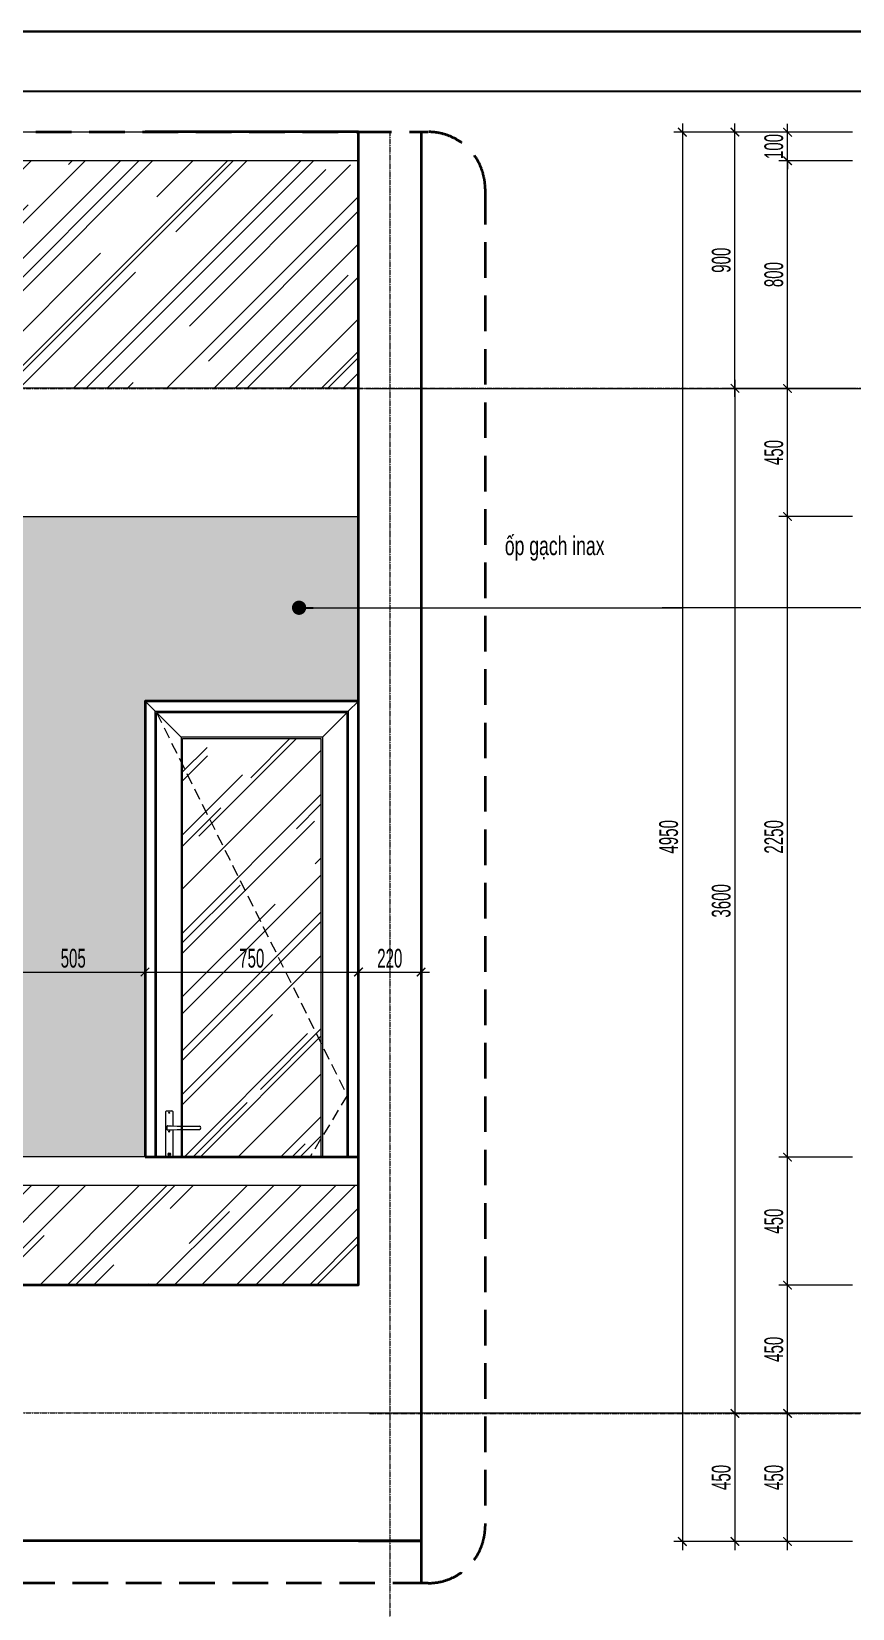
# Model space of a CAD drawing. Header units: millimetres. Extents: x 1336014 to 2939047, y -333549 to -60566.
# Drawn here: x 1386365 to 1389250, y -176510 to -170971 of the extents above; entities that cross this region are included whole.
import ezdxf
from ezdxf.xclip import XClip

# ---------------------------------------------------------------- set-up
doc = ezdxf.new("R2010")
doc.units = ezdxf.units.MM
doc.header["$MEASUREMENT"] = 0
doc.header["$XCLIPFRAME"] = 2
for name, pattern in [('$1$HIDDEN', [0.375, 0.25, -0.125]), ('CENTER2', [1.125, 0.75, -0.125, 0.125, -0.125]), ('DASHED', [0.75, 0.5, -0.25])]:
    doc.linetypes.add(name, pattern=pattern)
for name, color, linetype, lineweight in [('01.Cut', 255, 'Continuous', 35), ('02.Thay', 145, 'Continuous', 15), ('03.Manh', 251, 'Continuous', 13), ('05.Text', 253, 'Continuous', 18), ('08.Dim', 156, 'Continuous', 15), ('10.truc', 250, 'CENTER2', 20), ('11.Khung bo', 32, 'Continuous', 50), ('12.Khung', 36, 'Continuous', 25), ('CA.thay 145', 145, 'Continuous', 18), ('Khóa cửa', 3, 'Continuous', 9)]:
    doc.layers.add(name, color=color, linetype=linetype, lineweight=lineweight)
doc.layers.add('Tpl_Bound', color=1, linetype='Continuous', plot=False)
doc.styles.add('TT5_Text Dim', font='hoatbif.shx', dxfattribs={"width": 0.6})
doc.dimstyles.new('TT5_Dim 1-30', dxfattribs={"dimscale": 30, "dimtxt": 2.2, "dimasz": 1, "dimexe": 1, "dimexo": 0, "dimgap": 0.5, "dimtad": 1, "dimdec": 0, "dimzin": 0, "dimdsep": 46, "dimtxsty": 'TT5_Text Dim', "dimblk": 'ARCHTICK', "dimcen": 0, "dimdle": 1, "dimclrd": 256, "dimclre": 256, "dimclrt": 1, "dimadec": 0, "dimazin": 0, "dimtfac": 0.015, "dimtdec": 0, "dimtix": 1, "dimtmove": 2, "dimatfit": 3, "dimfxl": 1, "dimtolj": 1, "dimtzin": 0, "dimlwd": -1, "dimlwe": -1, "dimarcsym": 1})
doc.dimstyles.new('TT5_Dim 1-50', dxfattribs={"dimscale": 50, "dimtxt": 2.5, "dimasz": 1, "dimexe": 1, "dimexo": 0.5, "dimgap": 0.5, "dimtad": 1, "dimdec": 0, "dimzin": 0, "dimdsep": 46, "dimtxsty": 'TT5_Text Dim', "dimblk": 'ARCHTICK', "dimcen": 0, "dimdle": 1, "dimclrd": 256, "dimclre": 256, "dimclrt": 1, "dimadec": 0, "dimazin": 0, "dimtfac": 0.015, "dimtdec": 0, "dimtix": 1, "dimtmove": 2, "dimatfit": 3, "dimldrblk": 'DOT', "dimfxl": 1, "dimtolj": 1, "dimtzin": 0, "dimlwd": -1, "dimlwe": -1, "dimarcsym": 1})
pattern_1 = [(45, (434558.44, -194518.63), (169.705627, 452.54834), [3000, -400, 1000, -200]), (45, (434675.82, -194259.83), (-329.51176, 46.66905), [600, -66, 1200, -150]), (45, (434508.94, -194327.71), (640.638744, 830.143361), [1600, -280, 800, -200])]

# ---------------------------------------------------------------- blocks, each defined once
blk = doc.blocks.new('100')
at = {"layer": '11.Khung bo', "const_width": 26.7}
blk.add_lwpolyline([(1860913, -945240), (1860913, -916940), (1896063, -916940), (1896063, -945240)], close=True, dxfattribs=at)
blk.add_lwpolyline([(1860913, -945240), (1860913, -916940), (1896063, -916940), (1896063, -945240)], close=True, dxfattribs=at)
blk.add_lwpolyline([(1860913, -945240), (1860913, -916940), (1896063, -916940), (1896063, -945240)], close=True, dxfattribs=at)
at = {"layer": '12.Khung'}
blk.add_lwpolyline([(1901579, -945940), (1901579, -916240), (1859580, -916240), (1859580, -945940)], close=True, dxfattribs=at)
blk.add_lwpolyline([(1901579, -945940), (1901579, -916240), (1859580, -916240), (1859580, -945940)], close=True, dxfattribs=at)
blk.add_lwpolyline([(1901579, -945940), (1901579, -916240), (1859580, -916240), (1859580, -945940)], close=True, dxfattribs=at)
blk = doc.blocks.new('TAY NAM')
at = {"layer": 'Khóa cửa', "color": 62}
for p, q in [((-66.6, -1.9), (-66.6, 62.6)), ((-64, 65.2), (-45.1, 65.2)), ((-42.5, 62.6), (-42.5, 12.7)), ((-63, 10.5), (-63, 0.7)), ((-60.4, 13.1), (-46.7, 13.1)), ((-46.7, 13.1), (-27.3, 11.2)), ((-27.3, 11.2), (51.6, 11.2)), ((-27.3, 0), (51.6, 0)), ((-66.6, -113.4), (-66.6, -1.9)), ((-60.4, -1.9), (-46.7, -1.9)), ((-46.7, -1.9), (-27.3, -0.1)), ((-42.5, -1.5), (-42.5, -113.4)), ((-57, -103.8), (-57, -90.7)), ((-52.7, -104.5), (-56.4, -104.5)), ((-55.2, -89), (-55.2, -85)), ((-55.2, -85), (-53.9, -85)), ((-53.9, -89), (-55.2, -89)), ((-53.9, -85), (-53.9, -89)), ((-52.1, -90.7), (-52.1, -103.8)), ((-45.1, -116), (-64, -116))]:
    blk.add_line(p, q, dxfattribs=at)
at = {"layer": 'Khóa cửa', "color": 62, "ltscale": 0.5}
for p, q in [((-55.7, 58.7), (-53.5, 58.7)), ((-54.6, 59.7), (-54.6, 57.6)), ((-55.7, -7.7), (-53.5, -7.7)), ((-54.6, -6.7), (-54.6, -8.9)), ((-55.7, -113.1), (-53.5, -113.1)), ((-54.6, -112.1), (-54.6, -114.2))]:
    blk.add_line(p, q, dxfattribs=at)
at = {"layer": 'Khóa cửa', "color": 62}
for centre, major_axis, start_param, end_param in [((-64, 62.6), (1.83, 1.83), 0.785398, 2.356194), ((-54.6, 58.8), (-1.23, 1.23), 3.926991, 10.210176), ((-45.1, 62.6), (1.83, 1.83), 5.497787, 7.068583), ((-60.4, 10.5), (-1.83, 1.83), -0.785398, 0.785398), ((-60.4, 0.7), (1.83, 1.83), 2.356194, 3.926991), ((50.3, 5.6), (-4.05, 4.05), 2.580988, 5.272994), ((-54.6, -7.6), (-1.23, 1.23), 3.926991, 10.210176), ((-54.6, -87), (3.12, 3.12), 5.497787, 11.780972), ((-56.4, -103.8), (-0.458, 0.458), 0.785398, 2.356194), ((-52.7, -103.8), (0.458, 0.458), 3.926991, 5.497787), ((-64, -113.4), (-1.83, 1.83), 0.785398, 2.356194), ((-54.6, -113), (-1.23, 1.23), 3.926991, 10.210176), ((-45.1, -113.4), (-1.83, 1.83), 2.356194, 3.926991)]:
    blk.add_ellipse(centre, major_axis=major_axis, ratio=1, start_param=start_param, end_param=end_param, dxfattribs=at)
blk = doc.blocks.new('öeqwerte')
at = {"layer": '03.Manh', "ltscale": 0.1}
h = blk.add_hatch(dxfattribs=at)
h.set_pattern_fill('AR-RROOF', color=256, scale=200, angle=45)
h.set_pattern_definition([(45, (59006.33, -6920.37), (169.705627, 452.54834), [3000, -400, 1000, -200]), (45, (59123.7, -6661.57), (-329.51176, 46.66905), [600, -66, 1200, -150]), (45, (58956.83, -6729.45), (640.638744, 830.143361), [1600, -280, 800, -200])])
h.paths.add_polyline_path([(957789.5, 18795.1), (957303.5, 18795.1), (957303.5, 21063.5), (957789.5, 21063.5)])
at = {"layer": '03.Manh'}
for points in [[(957207.5, 21159.5), (957171.5, 21195.5), (957171.5, 18695.1), (957207.5, 18695.1)], [(957921.5, 21195.5), (957171.5, 21195.5), (957207.5, 21159.5), (957885.5, 21159.5)], [(957921.5, 21195.5), (957885.5, 21159.5), (957885.5, 18695.1), (957921.5, 18695.1)], [(957298.5, 18790.1), (957211.5, 18703.1), (957211.5, 21155.5), (957298.5, 21068.5)], [(957211.5, 21155.5), (957881.5, 21155.5), (957794.5, 21068.5), (957298.5, 21068.5)], [(957881.5, 21155.5), (957794.5, 21068.5), (957794.5, 18790.1), (957881.5, 18703.1)], [(957794.5, 18790.1), (957298.5, 18790.1), (957211.5, 18703.1), (957881.5, 18703.1)]]:
    blk.add_lwpolyline(points, close=True, dxfattribs=at)
at = {"layer": '03.Manh', "linetype": 'DASHED', "ltscale": 80}
blk.add_lwpolyline([(957211.5, 21155.5), (957881.5, 19810.1), (957211.5, 18703.1)], dxfattribs=at)
at = {"layer": '03.Manh', "ltscale": 0.15}
blk.add_lwpolyline([(957789.5, 18795.1), (957303.5, 18795.1), (957303.5, 21063.5), (957789.5, 21063.5)], close=True, dxfattribs=at)
at = {"layer": '03.Manh'}
blk.add_blockref('TAY NAM', (957311.2, 19690.7), dxfattribs=at)
blk = doc.blocks.new('_ARCHTICK')
at = {"const_width": 0.15}
blk.add_lwpolyline([(-0.5, -0.5), (0.5, 0.5)], dxfattribs=at)
blk = doc.blocks.new('*D101')
at = {"layer": '08.Dim', "transparency": 16777216}
for p, q in [((1386259, -174051.4), (1386259, -174304.5)), ((1386763.8, -174051.4), (1386763.8, -174304.5)), ((1386229, -174274.5), (1386793.8, -174274.5))]:
    blk.add_line(p, q, dxfattribs=at)
at = {"layer": 'Defpoints', "color": 0, "transparency": 16777216}
for p in [(1386259, -174051.4), (1386763.8, -174051.4), (1386763.8, -174274.5)]:
    blk.add_point(p, dxfattribs=at)
at = {"layer": '08.Dim', "transparency": 16777216, "xscale": 30, "yscale": 30, "zscale": 30, "rotation": 180}
blk.add_blockref('_ARCHTICK', (1386259, -174274.5), dxfattribs=at)
at = {"layer": '08.Dim', "transparency": 16777216, "xscale": 30, "yscale": 30, "zscale": 30}
blk.add_blockref('_ARCHTICK', (1386763.8, -174274.5), dxfattribs=at)
at = {"layer": '08.Dim', "color": 1, "transparency": 16777216, "insert": (1386511.4, -174226.5), "char_height": 66, "attachment_point": 5, "style": 'TT5_Text Dim'}
blk.add_mtext('\\A1;505', dxfattribs=at)
blk = doc.blocks.new('*D102')
at = {"layer": '08.Dim', "transparency": 16777216}
for p, q in [((1386763.8, -174051.4), (1386763.8, -174304.5)), ((1387513.8, -174051.4), (1387513.8, -174304.5)), ((1386733.8, -174274.5), (1387543.8, -174274.5))]:
    blk.add_line(p, q, dxfattribs=at)
at = {"layer": 'Defpoints', "color": 0, "transparency": 16777216}
for p in [(1386763.8, -174051.4), (1387513.8, -174051.4), (1387513.8, -174274.5)]:
    blk.add_point(p, dxfattribs=at)
at = {"layer": '08.Dim', "transparency": 16777216, "xscale": 30, "yscale": 30, "zscale": 30, "rotation": 180}
blk.add_blockref('_ARCHTICK', (1386763.8, -174274.5), dxfattribs=at)
at = {"layer": '08.Dim', "transparency": 16777216, "xscale": 30, "yscale": 30, "zscale": 30}
blk.add_blockref('_ARCHTICK', (1387513.8, -174274.5), dxfattribs=at)
at = {"layer": '08.Dim', "color": 1, "transparency": 16777216, "insert": (1387138.8, -174226.5), "char_height": 66, "attachment_point": 5, "style": 'TT5_Text Dim'}
blk.add_mtext('\\A1;750', dxfattribs=at)
blk = doc.blocks.new('*D103')
at = {"layer": '08.Dim', "transparency": 16777216}
for p, q in [((1387513.8, -174051.4), (1387513.8, -174304.5)), ((1387733.8, -174051.4), (1387733.8, -174304.5)), ((1387483.8, -174274.5), (1387763.8, -174274.5))]:
    blk.add_line(p, q, dxfattribs=at)
at = {"layer": 'Defpoints', "color": 0, "transparency": 16777216}
for p in [(1387513.8, -174051.4), (1387733.8, -174051.4), (1387733.8, -174274.5)]:
    blk.add_point(p, dxfattribs=at)
at = {"layer": '08.Dim', "transparency": 16777216, "xscale": 30, "yscale": 30, "zscale": 30, "rotation": 180}
blk.add_blockref('_ARCHTICK', (1387513.8, -174274.5), dxfattribs=at)
at = {"layer": '08.Dim', "transparency": 16777216, "xscale": 30, "yscale": 30, "zscale": 30}
blk.add_blockref('_ARCHTICK', (1387733.8, -174274.5), dxfattribs=at)
at = {"layer": '08.Dim', "color": 1, "transparency": 16777216, "insert": (1387623.8, -174226.5), "char_height": 66, "attachment_point": 5, "style": 'TT5_Text Dim'}
blk.add_mtext('\\A1;220', dxfattribs=at)
blk = doc.blocks.new('*D133')
at = {"layer": '08.Dim', "transparency": 16777216}
for p, q in [((1389021.5, -176304.8), (1389021.5, -175794.8)), ((1389249.5, -175824.8), (1388991.5, -175824.8)), ((1389249.5, -176274.8), (1388991.5, -176274.8))]:
    blk.add_line(p, q, dxfattribs=at)
at = {"layer": 'Defpoints', "color": 0, "transparency": 16777216}
for p in [(1389021.5, -175824.8), (1389249.5, -175824.8), (1389249.5, -176274.8)]:
    blk.add_point(p, dxfattribs=at)
at = {"layer": '08.Dim', "transparency": 16777216, "xscale": 30, "yscale": 30, "zscale": 30}
for p, rotation in [((1389021.5, -175824.8), 90), ((1389021.5, -176274.8), 270)]:
    blk.add_blockref('_ARCHTICK', p, dxfattribs=dict(at, rotation=rotation))
at = {"layer": '08.Dim', "color": 1, "transparency": 16777216, "insert": (1388973.5, -176049.8), "char_height": 66, "attachment_point": 5, "rotation": 90, "style": 'TT5_Text Dim'}
blk.add_mtext('\\A1;450', dxfattribs=at)
blk = doc.blocks.new('*D134')
at = {"layer": '08.Dim', "transparency": 16777216}
for p, q in [((1389021.5, -175854.8), (1389021.5, -175344.8)), ((1389249.5, -175374.8), (1388991.5, -175374.8)), ((1389249.5, -175824.8), (1388991.5, -175824.8))]:
    blk.add_line(p, q, dxfattribs=at)
at = {"layer": 'Defpoints', "color": 0, "transparency": 16777216}
for p in [(1389021.5, -175374.8), (1389249.5, -175374.8), (1389249.5, -175824.8)]:
    blk.add_point(p, dxfattribs=at)
at = {"layer": '08.Dim', "transparency": 16777216, "xscale": 30, "yscale": 30, "zscale": 30}
for p, rotation in [((1389021.5, -175374.8), 90), ((1389021.5, -175824.8), 270)]:
    blk.add_blockref('_ARCHTICK', p, dxfattribs=dict(at, rotation=rotation))
at = {"layer": '08.Dim', "color": 1, "transparency": 16777216, "insert": (1388973.5, -175599.8), "char_height": 66, "attachment_point": 5, "rotation": 90, "style": 'TT5_Text Dim'}
blk.add_mtext('\\A1;450', dxfattribs=at)
blk = doc.blocks.new('*D135')
at = {"layer": '08.Dim', "transparency": 16777216}
for p, q in [((1389021.5, -175404.8), (1389021.5, -174894.9)), ((1389249.5, -174924.9), (1388991.5, -174924.9)), ((1389249.5, -175374.8), (1388991.5, -175374.8))]:
    blk.add_line(p, q, dxfattribs=at)
at = {"layer": 'Defpoints', "color": 0, "transparency": 16777216}
for p in [(1389021.5, -174924.9), (1389249.5, -174924.9), (1389249.5, -175374.8)]:
    blk.add_point(p, dxfattribs=at)
at = {"layer": '08.Dim', "transparency": 16777216, "xscale": 30, "yscale": 30, "zscale": 30}
for p, rotation in [((1389021.5, -174924.9), 90), ((1389021.5, -175374.8), 270)]:
    blk.add_blockref('_ARCHTICK', p, dxfattribs=dict(at, rotation=rotation))
at = {"layer": '08.Dim', "color": 1, "transparency": 16777216, "insert": (1388973.5, -175149.8), "char_height": 66, "attachment_point": 5, "rotation": 90, "style": 'TT5_Text Dim'}
blk.add_mtext('\\A1;450', dxfattribs=at)
blk = doc.blocks.new('*D136')
at = {"layer": '08.Dim', "transparency": 16777216}
for p, q in [((1389021.5, -174954.9), (1389021.5, -172644.8)), ((1389249.5, -172674.8), (1388991.5, -172674.8)), ((1389249.5, -174924.9), (1388991.5, -174924.9))]:
    blk.add_line(p, q, dxfattribs=at)
at = {"layer": 'Defpoints', "color": 0, "transparency": 16777216}
for p in [(1389021.5, -172674.8), (1389249.5, -172674.8), (1389249.5, -174924.9)]:
    blk.add_point(p, dxfattribs=at)
at = {"layer": '08.Dim', "transparency": 16777216, "xscale": 30, "yscale": 30, "zscale": 30}
for p, rotation in [((1389021.5, -172674.8), 90), ((1389021.5, -174924.9), 270)]:
    blk.add_blockref('_ARCHTICK', p, dxfattribs=dict(at, rotation=rotation))
at = {"layer": '08.Dim', "color": 1, "transparency": 16777216, "insert": (1388973.5, -173799.8), "char_height": 66, "attachment_point": 5, "rotation": 90, "style": 'TT5_Text Dim'}
blk.add_mtext('\\A1;2250', dxfattribs=at)
blk = doc.blocks.new('*D137')
at = {"layer": '08.Dim', "transparency": 16777216}
for p, q in [((1389021.5, -172704.8), (1389021.5, -172194.8)), ((1389249.5, -172224.8), (1388991.5, -172224.8)), ((1389249.5, -172674.8), (1388991.5, -172674.8))]:
    blk.add_line(p, q, dxfattribs=at)
at = {"layer": 'Defpoints', "color": 0, "transparency": 16777216}
for p in [(1389021.5, -172224.8), (1389249.5, -172224.8), (1389249.5, -172674.8)]:
    blk.add_point(p, dxfattribs=at)
at = {"layer": '08.Dim', "transparency": 16777216, "xscale": 30, "yscale": 30, "zscale": 30}
for p, rotation in [((1389021.5, -172224.8), 90), ((1389021.5, -172674.8), 270)]:
    blk.add_blockref('_ARCHTICK', p, dxfattribs=dict(at, rotation=rotation))
at = {"layer": '08.Dim', "color": 1, "transparency": 16777216, "insert": (1388973.5, -172449.8), "char_height": 66, "attachment_point": 5, "rotation": 90, "style": 'TT5_Text Dim'}
blk.add_mtext('\\A1;450', dxfattribs=at)
blk = doc.blocks.new('*D138')
at = {"layer": '08.Dim', "transparency": 16777216}
for p, q in [((1389249.5, -171424.8), (1388991.5, -171424.8)), ((1389021.5, -172254.8), (1389021.5, -171394.8)), ((1389249.5, -172224.8), (1388991.5, -172224.8))]:
    blk.add_line(p, q, dxfattribs=at)
at = {"layer": 'Defpoints', "color": 0, "transparency": 16777216}
for p in [(1389021.5, -171424.8), (1389249.5, -171424.8), (1389249.5, -172224.8)]:
    blk.add_point(p, dxfattribs=at)
at = {"layer": '08.Dim', "transparency": 16777216, "xscale": 30, "yscale": 30, "zscale": 30}
for p, rotation in [((1389021.5, -171424.8), 90), ((1389021.5, -172224.8), 270)]:
    blk.add_blockref('_ARCHTICK', p, dxfattribs=dict(at, rotation=rotation))
at = {"layer": '08.Dim', "color": 1, "transparency": 16777216, "insert": (1388973.5, -171824.8), "char_height": 66, "attachment_point": 5, "rotation": 90, "style": 'TT5_Text Dim'}
blk.add_mtext('\\A1;800', dxfattribs=at)
blk = doc.blocks.new('*D139')
at = {"layer": '08.Dim', "transparency": 16777216}
for p, q in [((1389021.5, -171324.9), (1389021.5, -171294.9)), ((1389249.5, -171324.9), (1388991.5, -171324.9)), ((1389021.5, -171424.8), (1389021.5, -171324.9)), ((1389249.5, -171424.8), (1388991.5, -171424.8)), ((1389021.5, -171424.8), (1389021.5, -171454.8))]:
    blk.add_line(p, q, dxfattribs=at)
at = {"layer": 'Defpoints', "color": 0, "transparency": 16777216}
for p in [(1389021.5, -171324.9), (1389249.5, -171324.9), (1389249.5, -171424.8)]:
    blk.add_point(p, dxfattribs=at)
at = {"layer": '08.Dim', "transparency": 16777216, "xscale": 30, "yscale": 30, "zscale": 30}
for p, rotation in [((1389021.5, -171324.9), 270), ((1389021.5, -171424.8), 90)]:
    blk.add_blockref('_ARCHTICK', p, dxfattribs=dict(at, rotation=rotation))
at = {"layer": '08.Dim', "color": 1, "transparency": 16777216, "insert": (1388973.5, -171374.8), "char_height": 66, "attachment_point": 5, "rotation": 90, "style": 'TT5_Text Dim'}
blk.add_mtext('\\A1;100', dxfattribs=at)
blk = doc.blocks.new('*D140')
at = {"layer": '08.Dim', "transparency": 16777216}
for p, q in [((1388836.7, -172194.4), (1388836.7, -175854.9)), ((1389249.5, -172224.4), (1388806.7, -172224.4)), ((1389249.5, -175824.9), (1388806.7, -175824.9))]:
    blk.add_line(p, q, dxfattribs=at)
at = {"layer": 'Defpoints', "color": 0, "transparency": 16777216}
for p in [(1389249.5, -172224.4), (1388836.7, -175824.9), (1389249.5, -175824.9)]:
    blk.add_point(p, dxfattribs=at)
at = {"layer": '08.Dim', "transparency": 16777216, "xscale": 30, "yscale": 30, "zscale": 30}
for p, rotation in [((1388836.7, -172224.4), 90), ((1388836.7, -175824.9), 270)]:
    blk.add_blockref('_ARCHTICK', p, dxfattribs=dict(at, rotation=rotation))
at = {"layer": '08.Dim', "color": 1, "transparency": 16777216, "insert": (1388788.7, -174024.6), "char_height": 66, "attachment_point": 5, "rotation": 90, "style": 'TT5_Text Dim'}
blk.add_mtext('\\A1;3600', dxfattribs=at)
blk = doc.blocks.new('*D141')
at = {"layer": '08.Dim', "transparency": 16777216}
for p, q in [((1388651.9, -171294.4), (1388651.9, -176304.8)), ((1389249.5, -171324.4), (1388621.9, -171324.4)), ((1389249.5, -176274.8), (1388621.9, -176274.8))]:
    blk.add_line(p, q, dxfattribs=at)
at = {"layer": 'Defpoints', "color": 0, "transparency": 16777216}
for p in [(1389249.5, -171324.4), (1388651.9, -176274.8), (1389249.5, -176274.8)]:
    blk.add_point(p, dxfattribs=at)
at = {"layer": '08.Dim', "transparency": 16777216, "xscale": 30, "yscale": 30, "zscale": 30}
for p, rotation in [((1388651.9, -171324.4), 90), ((1388651.9, -176274.8), 270)]:
    blk.add_blockref('_ARCHTICK', p, dxfattribs=dict(at, rotation=rotation))
at = {"layer": '08.Dim', "color": 1, "transparency": 16777216, "insert": (1388603.9, -173799.6), "char_height": 66, "attachment_point": 5, "rotation": 90, "style": 'TT5_Text Dim'}
blk.add_mtext('\\A1;4950', dxfattribs=at)
blk = doc.blocks.new('*D142')
at = {"layer": '08.Dim', "transparency": 16777216}
for p, q in [((1388836.7, -175794.9), (1388836.7, -176304.8)), ((1389249.5, -175824.9), (1388806.7, -175824.9)), ((1389249.5, -176274.8), (1388806.7, -176274.8))]:
    blk.add_line(p, q, dxfattribs=at)
at = {"layer": 'Defpoints', "color": 0, "transparency": 16777216}
for p in [(1389249.5, -175824.9), (1388836.7, -176274.8), (1389249.5, -176274.8)]:
    blk.add_point(p, dxfattribs=at)
at = {"layer": '08.Dim', "transparency": 16777216, "xscale": 30, "yscale": 30, "zscale": 30}
for p, rotation in [((1388836.7, -175824.9), 90), ((1388836.7, -176274.8), 270)]:
    blk.add_blockref('_ARCHTICK', p, dxfattribs=dict(at, rotation=rotation))
at = {"layer": '08.Dim', "color": 1, "transparency": 16777216, "insert": (1388788.7, -176049.8), "char_height": 66, "attachment_point": 5, "rotation": 90, "style": 'TT5_Text Dim'}
blk.add_mtext('\\A1;450', dxfattribs=at)
blk = doc.blocks.new('*D143')
at = {"layer": '08.Dim', "transparency": 16777216}
for p, q in [((1388836.7, -172254.4), (1388836.7, -171294.4)), ((1389249.5, -171324.4), (1388806.7, -171324.4)), ((1389249.5, -172224.4), (1388806.7, -172224.4))]:
    blk.add_line(p, q, dxfattribs=at)
at = {"layer": 'Defpoints', "color": 0, "transparency": 16777216}
for p in [(1388836.7, -171324.4), (1389249.5, -171324.4), (1389249.5, -172224.4)]:
    blk.add_point(p, dxfattribs=at)
at = {"layer": '08.Dim', "transparency": 16777216, "xscale": 30, "yscale": 30, "zscale": 30}
for p, rotation in [((1388836.7, -171324.4), 90), ((1388836.7, -172224.4), 270)]:
    blk.add_blockref('_ARCHTICK', p, dxfattribs=dict(at, rotation=rotation))
at = {"layer": '08.Dim', "color": 1, "transparency": 16777216, "insert": (1388788.7, -171774.4), "char_height": 66, "attachment_point": 5, "rotation": 90, "style": 'TT5_Text Dim'}
blk.add_mtext('\\A1;900', dxfattribs=at)
blk = doc.blocks.new('_DOT')
blk.add_line((-0.5, 0), (-1, 0))
at = {"const_width": 0.5}
blk.add_lwpolyline([(-0.25, 0, 1), (0.25, 0, 1)], format="xyb", close=True, dxfattribs=at)

msp = doc.modelspace()

# ---------------------------------------------------------------- hatches: boundary and pattern name
at = {"layer": '02.Thay', "ltscale": 0.1}
h = msp.add_hatch(dxfattribs=at)
h.set_pattern_fill('AR-RROOF', color=256, scale=200, angle=45)
h.set_pattern_definition(pattern_1)
h.paths.add_polyline_path([(1383953.8, -171423.7), (1387513.8, -171423.7), (1387513.8, -172223.7), (1383953.8, -172223.7)])
h = msp.add_hatch(dxfattribs=at)
h.set_pattern_fill('AR-RROOF', color=256, scale=200, angle=45)
h.set_pattern_definition(pattern_1)
h.paths.add_polyline_path([(1383953.8, -175023.1), (1383953.8, -175373), (1387513.8, -175373), (1387513.8, -175023.1)])
at = {"layer": 'CA.thay 145'}
h = msp.add_hatch(dxfattribs=at)
h.set_pattern_fill('XGACHMOC16', color=256, scale=80)
h.set_pattern_definition([(0, (216434.097, -21497.5), (40, 20), [76, -4]), (0, (216434.097, -21481.5), (40, 20), [76, -4]), (90, (216434.097, -21497.5), (-40, 20), [16, -24]), (90, (216510.097, -21497.5), (-40, 20), [16, -24])])
h.paths.add_polyline_path([(1383953.8, -174923.1), (1384458.7, -174923.1), (1384458.7, -173323.1), (1386259, -173323.1), (1386259, -174923.1), (1386763.8, -174923.1), (1386763.8, -173322.7), (1387513.8, -173322.7), (1387513.8, -172674.9), (1383953.8, -172674.9)])

# ---------------------------------------------------------------- linework, layer by layer
at = {"layer": '01.Cut', "color": 6, "linetype": '$1$HIDDEN', "ltscale": 500}
msp.add_lwpolyline([(1383755.1, -171323.7), (1387759.1, -171323.7, -0.414214), (1387959.1, -171523.7), (1387959.1, -176221, -0.414214), (1387759.1, -176421), (1383755.1, -176421, -0.414214), (1383555.1, -176221), (1383555.1, -171523.7, -0.414214)], format="xyb", close=True, dxfattribs=at)
at = {"layer": '01.Cut'}
for points in [[(1387733.8, -171323.7), (1387733.8, -176273.1), (1383733.8, -176273.1), (1383733.8, -171323.7)], [(1383953.8, -171323.7), (1383953.8, -175373), (1387513.8, -175373), (1387513.8, -171323.7)], [(1387513.8, -171323.7), (1386763.8, -171323.7)], [(1387513.8, -176273.1), (1387733.8, -176273.1), (1387733.8, -176421)]]:
    msp.add_lwpolyline(points, dxfattribs=at)
at = {"layer": '02.Thay', "ltscale": 200}
for points in [[(1383953.8, -171323.7), (1387513.8, -171323.7)], [(1383953.8, -171423.7), (1387513.8, -171423.7)], [(1383953.8, -174923.1), (1387513.8, -174923.1)], [(1383953.8, -175023.1), (1387513.8, -175023.1)]]:
    msp.add_lwpolyline(points, dxfattribs=at)
at = {"layer": '02.Thay'}
msp.add_lwpolyline([(1383953.8, -171423.7), (1387513.8, -171423.7), (1387513.8, -172223.7), (1383953.8, -172223.7)], close=True, dxfattribs=at)
at = {"layer": '10.truc'}
for p, q in [((1387623.8, -171323.7), (1387623.8, -179670.9)), ((1382065.9, -172224.9), (1392610.8, -172224.9)), ((1387552.9, -172224.9), (1391644.1, -172224.9)), ((1387475, -175823.1), (1392610.8, -175823.1)), ((1387553, -175824.9), (1391644.1, -175824.9))]:
    msp.add_line(p, q, dxfattribs=at)
for points in [[(1382065.9, -172223.7), (1390372.8, -172223.7)], [(1382065.9, -175823.1), (1390672.7, -175823.1)]]:
    msp.add_lwpolyline(points, dxfattribs=at)
at = {"layer": 'CA.thay 145'}
msp.add_lwpolyline([(1383953.8, -172674.9), (1387513.8, -172674.9)], dxfattribs=at)
at = {"layer": 'Tpl_Bound', "color": 1}
msp.add_lwpolyline([(1381665.9, -179880.9), (1381665.9, -170971), (1394265.8, -170971), (1394265.8, -179880.9)], close=True, dxfattribs=at)

# ---------------------------------------------------------------- block references
at = {"layer": '01.Cut'}
ref = msp.add_blockref('öeqwerte', (429592.3, -194518.2), dxfattribs=at)
XClip(ref).set_block_clipping_path([(957171.4999999941, 19595.0299602504), (957921.4999999941, 21195.5)])
at = {"layer": '05.Text', "xscale": 0.3, "yscale": 0.3, "zscale": 0.3}
msp.add_blockref('100', (823792, 103901), dxfattribs=at)

# ---------------------------------------------------------------- texts
at = {"layer": '05.Text', "style": 'TT5_Text Dim', "width": 0.7}
msp.add_text('èp g¹ch inax', height=66, dxfattribs=at).set_placement((1388028.1, -172810.2))

# ---------------------------------------------------------------- dimensions: what is measured, and where the dimension line sits
at = {"layer": '08.Dim'}
for base, p1, p2, picture, middle in [((1388651.9, -176274.8), (1389249.5, -171324.4), (1389249.5, -176274.8), '*D141', (1388603.9, -173799.6)), ((1388836.7, -171324.4), (1389249.5, -172224.4), (1389249.5, -171324.4), '*D143', (1388788.7, -171774.4)), ((1389021.5, -171324.9), (1389249.5, -171424.8), (1389249.5, -171324.9), '*D139', (1388973.5, -171374.8)), ((1389021.5, -171424.8), (1389249.5, -172224.8), (1389249.5, -171424.8), '*D138', (1388973.5, -171824.8)), ((1388836.6968, -175824.8655), (1389249.5002, -172224.4065), (1389249.5002, -175824.8655), '*D140', (1388788.6968, -174024.636)), ((1389021.5, -172224.8), (1389249.5, -172674.8), (1389249.5, -172224.8), '*D137', (1388973.5, -172449.8)), ((1389021.5, -172674.8), (1389249.5, -174924.9), (1389249.5, -172674.8), '*D136', (1388973.5, -173799.8)), ((1389021.5, -174924.9), (1389249.5, -175374.8), (1389249.5, -174924.9), '*D135', (1388973.5, -175149.8)), ((1389021.5, -175374.8), (1389249.5, -175824.8), (1389249.5, -175374.8), '*D134', (1388973.5, -175599.8)), ((1388836.7, -176274.8), (1389249.5, -175824.9), (1389249.5, -176274.8), '*D142', (1388788.7, -176049.8)), ((1389021.5, -175824.8), (1389249.5, -176274.8), (1389249.5, -175824.8), '*D133', (1388973.5, -176049.8))]:
    dim = msp.add_linear_dim(base=base, p1=p1, p2=p2, angle=90, dimstyle='TT5_Dim 1-30', dxfattribs=at)
    dim.commit()
    dim.dimension.update_dxf_attribs({"geometry": picture, "text_midpoint": middle})
for base, p1, p2, picture, middle in [((1386763.8, -174274.5), (1386259, -174051.4), (1386763.8, -174051.4), '*D101', (1386511.4, -174226.5)), ((1387513.8, -174274.5), (1386763.8, -174051.4), (1387513.8, -174051.4), '*D102', (1387138.8, -174226.5)), ((1387733.8, -174274.5), (1387513.8, -174051.4), (1387733.8, -174051.4), '*D103', (1387623.8, -174226.5))]:
    dim = msp.add_linear_dim(base=base, p1=p1, p2=p2, dimstyle='TT5_Dim 1-30', dxfattribs=at)
    dim.commit()
    dim.dimension.update_dxf_attribs({"geometry": picture, "text_midpoint": middle})

# ---------------------------------------------------------------- leaders
at = {"layer": 'CA.thay 145'}
for points in [[(1387305.1, -172995), (1388651.9, -172995)], [(1390855.6, -172995), (1388581.3, -172995)]]:
    msp.add_leader(points, dimstyle='TT5_Dim 1-50', override={"dimgap": 0.5, "dimtad": 0}, dxfattribs=at)

doc.saveas('drawing.dxf')
